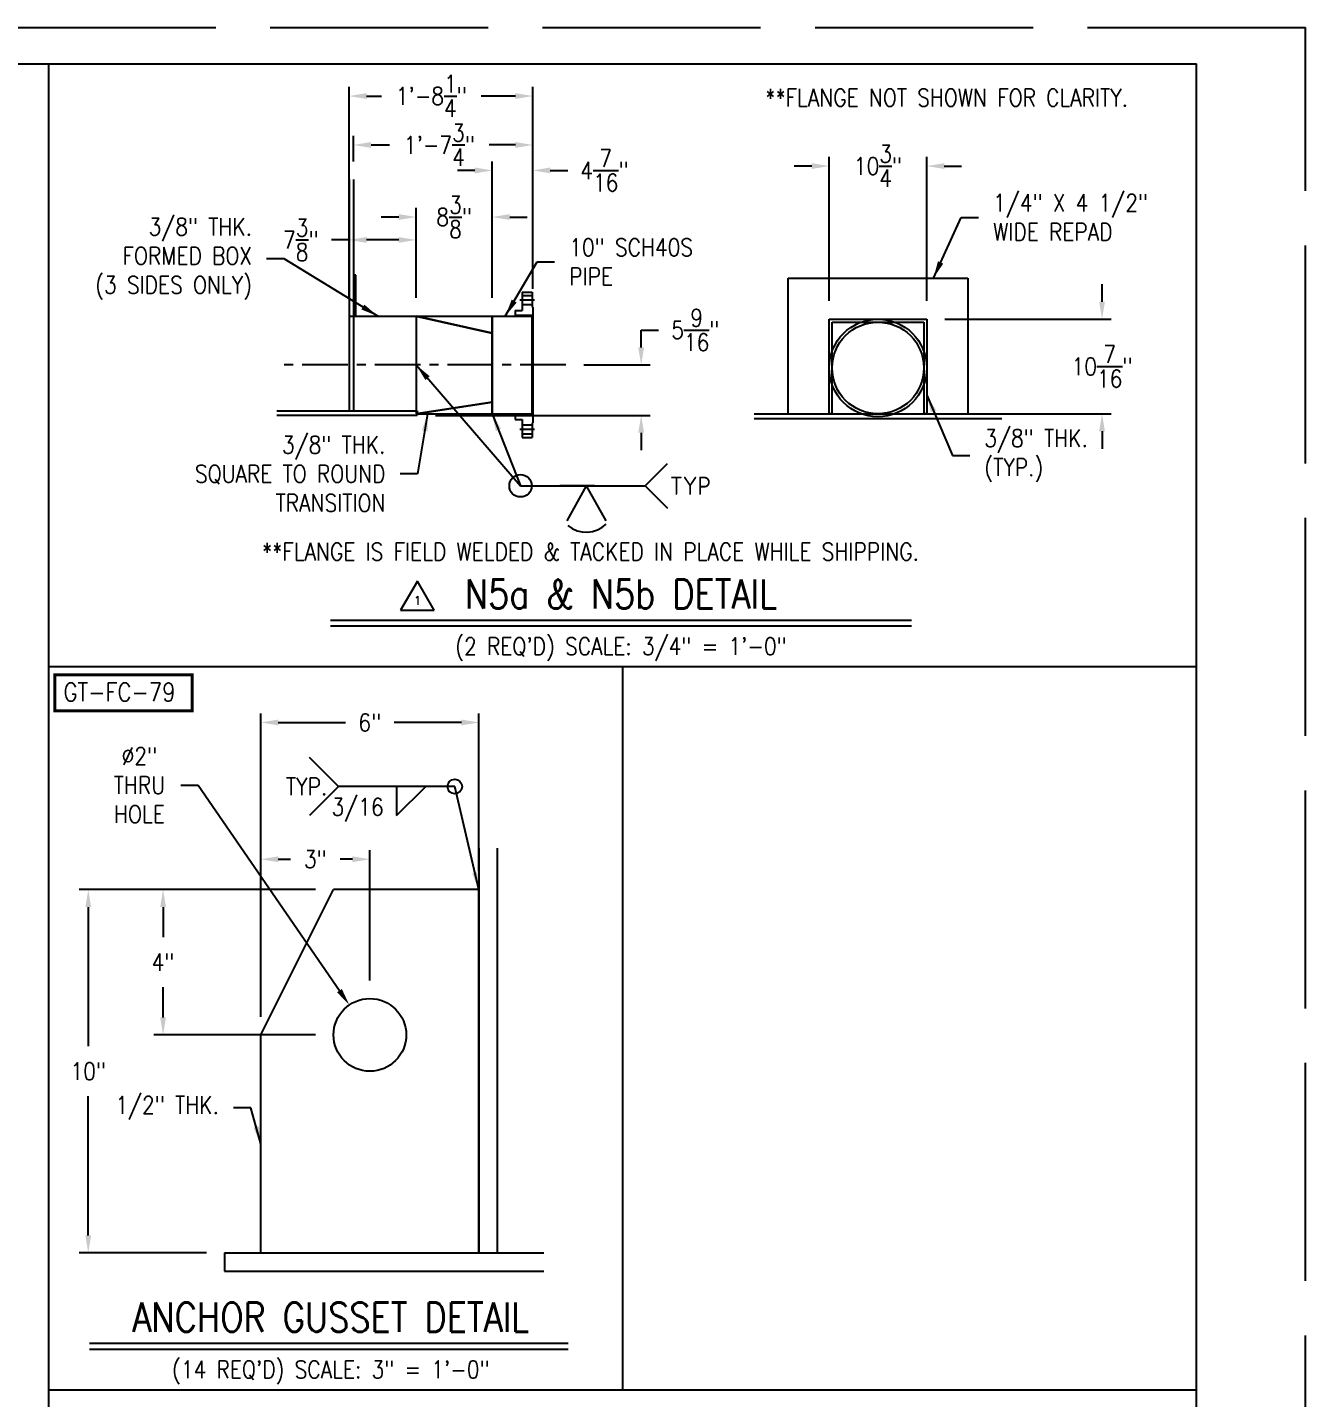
# Model space of a CAD drawing. Extents: x -36 to 1116, y 36 to 900.
# Drawn here: x 693.8 to 1116, y 447.4 to 900 of the extents above; entities that cross this region are included whole.
import ezdxf
from ezdxf.enums import TextEntityAlignment as Align

# ---------------------------------------------------------------- set-up
doc = ezdxf.new("R2010")
doc.units = 0
doc.header["$LTSCALE"] = 12
doc.header["$MEASUREMENT"] = 0
doc.header["$PDMODE"] = 33
doc.header["$PDSIZE"] = -0.5
doc.linetypes.add('AM_ISO02W050', pattern=[7.5, 6, -1.5])
doc.linetypes.add('CENTER', pattern=[2, 1.25, -0.25, 0.25, -0.25])
doc.layers.get('0').update_dxf_attribs({"linetype": 'CONTINUOUS'})
doc.layers.get('Defpoints').update_dxf_attribs({"linetype": 'CONTINUOUS'})
for name, color, linetype in [('10 PIPE', 7, 'CONTINUOUS'), ('10-150-RFSO', 14, 'CONTINUOUS'), ('CENTER', 6, 'CENTER'), ('COVER', 3, 'CONTINUOUS'), ('DIM', 1, 'CONTINUOUS'), ('EXTERNALS', 3, 'CONTINUOUS'), ('REPAD', 7, 'CONTINUOUS'), ('SHELL', 40, 'CONTINUOUS'), ('TEXT', 4, 'CONTINUOUS')]:
    doc.layers.add(name, color=color, linetype=linetype)
doc.layers.add('AM_0', color=7, linetype='CONTINUOUS', lineweight=30)
doc.styles.add('ISOCP', font='ISOCP.SHX')
doc.styles.add('ROMANS', font='ROMANS.shx', dxfattribs={"width": 0.85, "height": 5.76})
doc.styles.get("Standard").update_dxf_attribs({"font": 'sanss___.ttf'})
doc.dimstyles.get("Standard").update_dxf_attribs({"dimtxt": 0.18, "dimasz": 0.18, "dimexe": 0.18, "dimexo": 0.0625, "dimgap": 0.09, "dimtad": 0, "dimtih": 1, "dimtoh": 1, "dimdec": 4, "dimzin": 0, "dimdsep": 46, "dimtxsty": 'Standard', "dimcen": 0.09, "dimadec": 0, "dimazin": 0, "dimtfac": 1, "dimtdec": 4, "dimtofl": 0, "dimtmove": 0, "dimatfit": 3, "dimfxl": 1, "dimtolj": 1, "dimtzin": 0, "dimarcsym": 0})

# ---------------------------------------------------------------- blocks, each defined once
blk = doc.blocks.new('*D209')
at = {"layer": 'Defpoints', "color": 0, "transparency": 16777216}
for p in [(860.77, 877.33), (860.77, 807.64), (800.06, 804.64)]:
    blk.add_point(p, dxfattribs=at)
at = {"layer": 'DIM', "color": 0, "lineweight": -2, "transparency": 16777216}
for p, q in [((800.06, 810.64), (800.06, 880.33)), ((860.77, 813.64), (860.77, 880.33)), ((805.82, 877.33), (810.78, 877.33)), ((855.01, 877.33), (843.69, 877.33))]:
    blk.add_line(p, q, dxfattribs=at)
at = {"layer": 'DIM', "color": 0, "transparency": 16777216}
for points in [[(805.82, 878.29), (805.82, 876.37), (800.06, 877.33)], [(855.01, 878.29), (855.01, 876.37), (860.77, 877.33)]]:
    blk.add_solid(points, dxfattribs=at)
at = {"layer": 'DIM', "color": 0, "transparency": 16777216, "insert": (827.24, 877.33), "char_height": 5.76, "attachment_point": 5, "style": 'ROMANS'}
blk.add_mtext('\\A1;1\'-8{\\H1x;\\S1/4;}"', dxfattribs=at)
blk = doc.blocks.new('*D210')
at = {"layer": 'Defpoints', "color": 0, "transparency": 16777216}
for p in [(871.6, 788.52), (896.54, 788.52), (822.56, 771.87)]:
    blk.add_point(p, dxfattribs=at)
at = {"layer": 'DIM', "color": 0, "lineweight": -2, "transparency": 16777216}
for p, q in [((896.54, 794.28), (896.54, 800.04)), ((896.54, 800.04), (902.3, 800.04)), ((877.6, 788.52), (899.54, 788.52)), ((828.56, 771.87), (899.54, 771.87)), ((896.54, 766.11), (896.54, 760.35))]:
    blk.add_line(p, q, dxfattribs=at)
at = {"layer": 'DIM', "color": 0, "transparency": 16777216}
for points in [[(895.58, 794.28), (897.5, 794.28), (896.54, 788.52)], [(895.58, 766.11), (897.5, 766.11), (896.54, 771.87)]]:
    blk.add_solid(points, dxfattribs=at)
at = {"layer": 'DIM', "color": 0, "transparency": 16777216, "insert": (914.44, 800.04), "char_height": 5.76, "attachment_point": 5, "style": 'ROMANS'}
blk.add_mtext('\\A1;5{\\H1x;\\S9/16;}"', dxfattribs=at)
blk = doc.blocks.new('*D211')
at = {"layer": 'Defpoints', "color": 0, "transparency": 16777216}
for p in [(860.77, 861.17), (801.56, 849.74), (860.77, 807.64)]:
    blk.add_point(p, dxfattribs=at)
at = {"layer": 'DIM', "color": 0, "lineweight": -2, "transparency": 16777216}
for p, q in [((801.56, 855.74), (801.56, 864.17)), ((807.32, 861.17), (813.45, 861.17)), ((855.01, 861.17), (846.36, 861.17)), ((860.77, 813.64), (860.77, 864.17))]:
    blk.add_line(p, q, dxfattribs=at)
at = {"layer": 'DIM', "color": 0, "transparency": 16777216}
for points in [[(807.32, 862.13), (807.32, 860.21), (801.56, 861.17)], [(855.01, 862.13), (855.01, 860.21), (860.77, 861.17)]]:
    blk.add_solid(points, dxfattribs=at)
at = {"layer": 'DIM', "color": 0, "transparency": 16777216, "insert": (829.9, 861.17), "char_height": 5.76, "attachment_point": 5, "style": 'ROMANS'}
blk.add_mtext('\\A1;1\'-7{\\H1x;\\S3/4;}"', dxfattribs=at)
blk = doc.blocks.new('A$C7f54e743')
at = {"layer": 'COVER'}
for p, q in [((-6, 6), (-4, 10)), ((0, 10), (-4, 10)), ((0, 0), (0, 10)), ((-6, 0), (-6, 6)), ((-6, 0), (0, 0))]:
    blk.add_line(p, q, dxfattribs=at)
blk.add_circle((-3, 6), 1, dxfattribs=at)
blk = doc.blocks.new('*D214')
at = {"layer": 'Defpoints', "color": 0, "transparency": 16777216}
for p in [(842.93, 670.42), (842.93, 615.23), (770.93, 567.23)]:
    blk.add_point(p, dxfattribs=at)
at = {"layer": 'DIM', "color": 0, "lineweight": -2, "transparency": 16777216}
for p, q in [((770.93, 573.23), (770.93, 673.42)), ((776.69, 670.42), (798.87, 670.42)), ((837.17, 670.42), (814.99, 670.42)), ((842.93, 621.23), (842.93, 673.42))]:
    blk.add_line(p, q, dxfattribs=at)
at = {"layer": 'DIM', "color": 0, "transparency": 16777216}
for points in [[(776.69, 671.38), (776.69, 669.46), (770.93, 670.42)], [(837.17, 671.38), (837.17, 669.46), (842.93, 670.42)]]:
    blk.add_solid(points, dxfattribs=at)
at = {"layer": 'DIM', "color": 0, "transparency": 16777216, "insert": (806.93, 670.42), "char_height": 5.76, "attachment_point": 5, "style": 'ROMANS'}
blk.add_mtext('\\A1;6"', dxfattribs=at)
blk = doc.blocks.new('*D215')
at = {"layer": 'Defpoints', "color": 0, "transparency": 16777216}
for p in [(794.93, 615.23), (713.92, 495.23), (758.93, 495.23)]:
    blk.add_point(p, dxfattribs=at)
at = {"layer": 'DIM', "color": 0, "lineweight": -2, "transparency": 16777216}
for p, q in [((788.93, 615.23), (710.92, 615.23)), ((713.92, 609.47), (713.92, 563.46)), ((713.92, 500.99), (713.92, 547)), ((752.93, 495.23), (710.92, 495.23))]:
    blk.add_line(p, q, dxfattribs=at)
at = {"layer": 'DIM', "color": 0, "transparency": 16777216}
for points in [[(712.96, 609.47), (714.88, 609.47), (713.92, 615.23)], [(712.96, 500.99), (714.88, 500.99), (713.92, 495.23)]]:
    blk.add_solid(points, dxfattribs=at)
at = {"layer": 'DIM', "color": 0, "transparency": 16777216, "insert": (713.92, 555.23), "char_height": 5.76, "attachment_point": 5, "style": 'ROMANS'}
blk.add_mtext('\\A1;10"', dxfattribs=at)
blk = doc.blocks.new('*D216')
at = {"layer": 'Defpoints', "color": 0, "transparency": 16777216}
for p in [(806.93, 625.25), (806.93, 579.23), (770.93, 567.23)]:
    blk.add_point(p, dxfattribs=at)
at = {"layer": 'DIM', "color": 0, "lineweight": -2, "transparency": 16777216}
for p, q in [((770.93, 573.23), (770.93, 628.25)), ((776.69, 625.25), (780.75, 625.25)), ((801.17, 625.25), (797.11, 625.25)), ((806.93, 585.23), (806.93, 628.25))]:
    blk.add_line(p, q, dxfattribs=at)
at = {"layer": 'DIM', "color": 0, "transparency": 16777216}
for points in [[(776.69, 626.21), (776.69, 624.29), (770.93, 625.25)], [(801.17, 626.21), (801.17, 624.29), (806.93, 625.25)]]:
    blk.add_solid(points, dxfattribs=at)
at = {"layer": 'DIM', "color": 0, "transparency": 16777216, "insert": (788.93, 625.25), "char_height": 5.76, "attachment_point": 5, "style": 'ROMANS'}
blk.add_mtext('\\A1;3"', dxfattribs=at)
blk = doc.blocks.new('*D217')
at = {"layer": 'Defpoints', "color": 0, "transparency": 16777216}
for p in [(794.93, 615.23), (738.63, 567.23), (794.93, 567.23)]:
    blk.add_point(p, dxfattribs=at)
at = {"layer": 'DIM', "color": 0, "lineweight": -2, "transparency": 16777216}
for p, q in [((788.93, 615.23), (735.63, 615.23)), ((738.63, 609.47), (738.63, 599.46)), ((738.63, 572.99), (738.63, 583)), ((788.93, 567.23), (735.63, 567.23))]:
    blk.add_line(p, q, dxfattribs=at)
at = {"layer": 'DIM', "color": 0, "transparency": 16777216}
for points in [[(737.67, 609.47), (739.59, 609.47), (738.63, 615.23)], [(737.67, 572.99), (739.59, 572.99), (738.63, 567.23)]]:
    blk.add_solid(points, dxfattribs=at)
at = {"layer": 'DIM', "color": 0, "transparency": 16777216, "insert": (738.63, 591.23), "char_height": 5.76, "attachment_point": 5, "style": 'ROMANS'}
blk.add_mtext('\\A1;4"', dxfattribs=at)
blk = doc.blocks.new('*D218')
at = {"layer": 'Defpoints', "color": 0, "transparency": 16777216}
for p in [(800.14, 577.12), (813.73, 557.34)]:
    blk.add_point(p, dxfattribs=at)
at = {"layer": 'DIM', "color": 0, "lineweight": -2, "transparency": 16777216}
for p, q in [((744.49, 649.73), (750.25, 649.73)), ((750.25, 649.73), (796.87, 581.87))]:
    blk.add_line(p, q, dxfattribs=at)
at = {"layer": 'DIM', "color": 0, "transparency": 16777216}
blk.add_solid([(797.67, 582.41), (796.08, 581.33), (800.14, 577.12)], dxfattribs=at)
at = {"layer": 'DIM', "color": 0, "transparency": 16777216, "insert": (730.83, 649.73), "char_height": 5.76, "attachment_point": 5, "style": 'ROMANS'}
blk.add_mtext('\\A1;∅2"\\PTHRU\\PHOLE', dxfattribs=at)
blk = doc.blocks.new('*D240')
at = {"layer": 'Defpoints', "color": 0, "transparency": 16777216}
for p in [(847.36, 852.76), (860.77, 807.64), (847.36, 804.64)]:
    blk.add_point(p, dxfattribs=at)
at = {"layer": 'DIM', "color": 0, "lineweight": -2, "transparency": 16777216}
for p, q in [((847.36, 810.64), (847.36, 855.76)), ((860.77, 813.64), (860.77, 855.76)), ((841.6, 852.76), (835.84, 852.76)), ((866.53, 852.76), (872.29, 852.76))]:
    blk.add_line(p, q, dxfattribs=at)
at = {"layer": 'DIM', "color": 0, "transparency": 16777216}
for points in [[(841.6, 853.72), (841.6, 851.8), (847.36, 852.76)], [(866.53, 853.72), (866.53, 851.8), (860.77, 852.76)]]:
    blk.add_solid(points, dxfattribs=at)
at = {"layer": 'DIM', "color": 0, "transparency": 16777216, "insert": (884.43, 852.76), "char_height": 5.76, "attachment_point": 5, "style": 'ROMANS'}
blk.add_mtext('\\A1;4{\\H1x;\\S7/16;}"', dxfattribs=at)
blk = doc.blocks.new('*D241')
at = {"layer": 'Defpoints', "color": 0, "transparency": 16777216}
for p in [(822.22, 837.37), (822.22, 804.64), (847.36, 804.64)]:
    blk.add_point(p, dxfattribs=at)
at = {"layer": 'DIM', "color": 0, "lineweight": -2, "transparency": 16777216}
for p, q in [((816.46, 837.37), (810.7, 837.37)), ((822.22, 810.64), (822.22, 840.37)), ((847.36, 810.64), (847.36, 840.37)), ((853.12, 837.37), (858.88, 837.37))]:
    blk.add_line(p, q, dxfattribs=at)
at = {"layer": 'DIM', "color": 0, "transparency": 16777216}
for points in [[(816.46, 838.33), (816.46, 836.41), (822.22, 837.37)], [(853.12, 838.33), (853.12, 836.41), (847.36, 837.37)]]:
    blk.add_solid(points, dxfattribs=at)
at = {"layer": 'DIM', "color": 0, "transparency": 16777216, "insert": (834.79, 837.37), "char_height": 5.76, "attachment_point": 5, "style": 'ROMANS'}
blk.add_mtext('\\A1;8{\\H1x;\\S3/8;}"', dxfattribs=at)
blk = doc.blocks.new('*D242')
at = {"layer": 'Defpoints', "color": 0, "transparency": 16777216}
for p in [(800.06, 829.8), (800.06, 804.64), (822.22, 804.64)]:
    blk.add_point(p, dxfattribs=at)
at = {"layer": 'DIM', "color": 0, "lineweight": -2, "transparency": 16777216}
for p, q in [((800.06, 810.64), (800.06, 832.8)), ((822.22, 810.64), (822.22, 832.8)), ((800.06, 829.8), (794.3, 829.8)), ((816.46, 829.8), (805.82, 829.8))]:
    blk.add_line(p, q, dxfattribs=at)
at = {"layer": 'DIM', "color": 0, "transparency": 16777216}
for points in [[(805.82, 830.76), (805.82, 828.84), (800.06, 829.8)], [(816.46, 830.76), (816.46, 828.84), (822.22, 829.8)]]:
    blk.add_solid(points, dxfattribs=at)
at = {"layer": 'DIM', "color": 0, "transparency": 16777216, "insert": (784.14, 829.8), "char_height": 5.76, "attachment_point": 5, "style": 'ROMANS'}
blk.add_mtext('\\A1;7{\\H1x;\\S3/8;}"', dxfattribs=at)
blk = doc.blocks.new('*D243')
at = {"layer": 'Defpoints', "color": 0, "transparency": 16777216}
for p in [(990.88, 854.2), (958.63, 803.64), (990.88, 803.64)]:
    blk.add_point(p, dxfattribs=at)
at = {"layer": 'DIM', "color": 0, "lineweight": -2, "transparency": 16777216}
for p, q in [((958.63, 809.64), (958.63, 857.2)), ((990.88, 809.64), (990.88, 857.2)), ((952.87, 854.2), (947.11, 854.2)), ((996.64, 854.2), (1002.4, 854.2))]:
    blk.add_line(p, q, dxfattribs=at)
at = {"layer": 'DIM', "color": 0, "transparency": 16777216}
for points in [[(952.87, 855.16), (952.87, 853.24), (958.63, 854.2)], [(996.64, 855.16), (996.64, 853.24), (990.88, 854.2)]]:
    blk.add_solid(points, dxfattribs=at)
at = {"layer": 'DIM', "color": 0, "transparency": 16777216, "insert": (974.76, 854.2), "char_height": 5.76, "attachment_point": 5, "style": 'ROMANS'}
blk.add_mtext('\\A1;10{\\H1x;\\S3/4;}"', dxfattribs=at)
blk = doc.blocks.new('*D244')
at = {"layer": 'Defpoints', "color": 0, "transparency": 16777216}
for p in [(990.88, 803.64), (990.88, 772.37), (1048.77, 772.37)]:
    blk.add_point(p, dxfattribs=at)
at = {"layer": 'DIM', "color": 0, "lineweight": -2, "transparency": 16777216}
for p, q in [((1048.77, 809.4), (1048.77, 815.16)), ((996.88, 803.64), (1051.77, 803.64)), ((996.88, 772.37), (1051.77, 772.37)), ((1048.77, 766.61), (1048.77, 760.85))]:
    blk.add_line(p, q, dxfattribs=at)
at = {"layer": 'DIM', "color": 0, "transparency": 16777216}
for points in [[(1047.81, 809.4), (1049.73, 809.4), (1048.77, 803.64)], [(1047.81, 766.61), (1049.73, 766.61), (1048.77, 772.37)]]:
    blk.add_solid(points, dxfattribs=at)
at = {"layer": 'DIM', "color": 0, "transparency": 16777216, "insert": (1048.77, 788.01), "char_height": 5.76, "attachment_point": 5, "style": 'ROMANS'}
blk.add_mtext('\\A1;10{\\H1x;\\S7/16;}"', dxfattribs=at)

msp = doc.modelspace()

# ---------------------------------------------------------------- linework, layer by layer
for p, q in [((-24, 888), (1080, 888)), ((700.83486, 888), (700.83486, 72)), ((1080, 72), (1080, 888)), ((700.83486, 688.87632), (1080, 688.87632)), ((890.41743, 688.87632), (890.41743, 450)), ((700.83486, 450), (1080, 450))]:
    msp.add_line(p, q)
at = {"layer": '10 PIPE'}
for p, q in [((822.22342, 804.64179), (860.39534, 804.64179)), ((822.22348, 804.64179), (822.22348, 772.39179)), ((860.39534, 804.64179), (860.39534, 772.39179)), ((822.22348, 772.39179), (860.39534, 772.39179))]:
    msp.add_line(p, q, dxfattribs=at)
for radius in [16.125, 15.1455]:
    msp.add_circle((974.75914, 787.51665), radius, dxfattribs=at)
at = {"layer": '10-150-RFSO'}
for p, q in [((857.20784, 812.51679), (857.20784, 806.51679)), ((857.20784, 812.51679), (860.58284, 812.51679)), ((860.58284, 811.39179), (857.20784, 811.39179)), ((860.58284, 812.51679), (860.58284, 807.64179)), ((854.95784, 806.51679), (857.20784, 806.51679)), ((854.95784, 806.51679), (854.95784, 804.64179)), ((860.58284, 808.39179), (857.20784, 808.39179)), ((860.58284, 807.64179), (860.77034, 807.64179)), ((860.77034, 807.64179), (860.77034, 769.39179)), ((860.77034, 804.83679), (854.95784, 804.83679)), ((854.95784, 772.39179), (854.95784, 770.51679)), ((860.77034, 772.19679), (854.95784, 772.19679)), ((854.95784, 770.51679), (857.20784, 770.51679)), ((857.20784, 770.51679), (857.20784, 764.51679)), ((860.58284, 769.39179), (860.58284, 764.51679)), ((860.58284, 769.39179), (860.77034, 769.39179)), ((860.58284, 768.64179), (857.20784, 768.64179)), ((860.58284, 765.64179), (857.20784, 765.64179)), ((857.20784, 764.51679), (860.58284, 764.51679))]:
    msp.add_line(p, q, dxfattribs=at)
at = {"layer": 'AM_0'}
for p, q in [((847.3526, 799.0256), (822.22342, 804.64181)), ((847.29396, 772.3918), (847.36496, 804.6418)), ((822.22348, 772.39182), (847.30239, 776.22146))]:
    msp.add_line(p, q, dxfattribs=at)
at = {"layer": 'CENTER'}
for p, q in [((861.32686, 809.89179), (856.46383, 809.89179)), ((871.60442, 788.51679), (776.15908, 788.51679)), ((861.32686, 767.14179), (856.46383, 767.14179))]:
    msp.add_line(p, q, dxfattribs=at)
at = {"layer": 'Defpoints', "linetype": 'AM_ISO02W050'}
for p in [(-36, 900), (1116, 36)]:
    msp.add_line(p, (1116, 900), dxfattribs=at)
at = {"layer": 'DIM', "linetype": 'Continuous'}
for p, q in [((897.83216, 748.59395), (905.20496, 755.96675)), ((856.70179, 748.59395), (897.83216, 748.59395)), ((881.17556, 748.59395), (869.65556, 748.59395)), ((872.07053, 737.07395), (878.50367, 748.59395)), ((884.9368, 737.07395), (878.50367, 748.59395)), ((897.83216, 748.59395), (905.20496, 741.22115))]:
    msp.add_line(p, q, dxfattribs=at)
at = {"layer": 'DIM'}
for p, q in [((793.88409, 704.23632), (985.88409, 704.23632)), ((793.88409, 702.31632), (985.88409, 702.31632)), ((796.56479, 649.24857), (786.96479, 658.84857)), ((796.56479, 649.24857), (786.96479, 639.64857)), ((834.96479, 649.24857), (796.56479, 649.24857)), ((815.76479, 639.64857), (825.36479, 649.24857)), ((815.76479, 649.24857), (815.76479, 639.64857)), ((714.30704, 465.36), (872.48198, 465.36)), ((714.30704, 463.44), (872.48198, 463.44))]:
    msp.add_line(p, q, dxfattribs=at)
at = {"layer": 'DIM', "linetype": 'Continuous'}
msp.add_circle((856.70179, 748.59395), 3.6839, dxfattribs=at)
at = {"layer": 'DIM'}
msp.add_circle((834.96479, 649.24857), 2.4, dxfattribs=at)
at = {"layer": 'DIM', "linetype": 'Continuous'}
msp.add_arc((878.36156, 742.69998), 9.44307, 230.0490708, 314.5560947, dxfattribs=at)
at = {"layer": 'EXTERNALS'}
for p, q in [((800.06479, 804.64179), (822.22342, 804.64179)), ((958.63414, 803.64165), (990.88414, 803.64165)), ((958.63414, 772.37115), (958.63414, 803.64165)), ((959.61364, 802.66215), (989.90464, 802.66215)), ((959.61364, 772.37115), (959.61364, 802.66215)), ((989.90464, 802.66215), (989.90464, 772.37115)), ((990.88414, 803.64165), (990.88414, 772.37115)), ((959.61364, 772.37115), (958.63414, 772.37115)), ((990.88414, 772.37115), (989.90464, 772.37115))]:
    msp.add_line(p, q, dxfattribs=at)
at = {"layer": 'REPAD'}
for p, q in [((802.31479, 818.14179), (801.56479, 818.14179)), ((802.31479, 804.64179), (802.31479, 818.14179)), ((945.13414, 772.37115), (945.13414, 817.14165)), ((945.13414, 817.14165), (1004.38414, 817.14165)), ((1004.38414, 817.14165), (1004.38414, 772.37115))]:
    msp.add_line(p, q, dxfattribs=at)
at = {"layer": 'SHELL'}
for p, q in [((800.06479, 849.74142), (800.06479, 773.37129)), ((801.56479, 849.74142), (801.56479, 773.37129)), ((800.06479, 833.18648), (800.06479, 804.64179)), ((801.56479, 833.18648), (801.56479, 804.64179)), ((776.15908, 773.37129), (822.56479, 773.37129)), ((776.15908, 771.87129), (822.56479, 771.87129)), ((822.56479, 773.37129), (822.56479, 771.87129)), ((822.56479, 773.37129), (822.56479, 771.87129)), ((933.84129, 770.87115), (1015.67698, 770.87115)), ((933.86879, 772.37115), (1015.64948, 772.37115)), ((842.93064, 628.87258), (842.93064, 495.23269)), ((848.93064, 628.87258), (848.93064, 495.23269)), ((758.93064, 495.23269), (864.34158, 495.23269)), ((758.93064, 495.23269), (758.93064, 489.23269)), ((758.93064, 489.23269), (864.34158, 489.23269))]:
    msp.add_line(p, q, dxfattribs=at)
at = {"layer": 'TEXT'}
for p, q in [((822.63658, 717.09827), (817.09401, 707.49827)), ((828.17914, 707.49827), (822.63658, 717.09827)), ((817.09401, 707.49827), (828.17914, 707.49827))]:
    msp.add_line(p, q, dxfattribs=at)
at = {"layer": 'TEXT', "const_width": 0.96}
msp.add_lwpolyline([(702.91093, 686.19231), (702.91093, 674.28555), (748.23018, 674.28555), (748.23018, 686.19231)], close=True, dxfattribs=at)

# ---------------------------------------------------------------- block references
at = {"layer": 'COVER', "xscale": 12, "yscale": 12, "zscale": 12}
msp.add_blockref('A$C7f54e743', (842.93064, 495.23269), dxfattribs=at)

# ---------------------------------------------------------------- texts
at = {"layer": 'DIM', "style": 'ROMANS', "width": 0.85}
for s, height, p in [('**FLANGE NOT SHOWN FOR CLARITY.', 5.76, (997.46311, 873.91215)), ('**FLANGE IS FIELD WELDED & TACKED IN PLACE WHILE SHIPPING.', 5.76, (879.8121, 723.95634)), ('N5a & N5b DETAIL', 9.6, (889.88409, 708.07632)), ('(2 REQ\'D) SCALE: 3/4" = 1\'-0"', 5.76, (889.88409, 692.71632)), ('ANCHOR GUSSET DETAIL', 9.6, (794.04919, 469.2)), ('(14 REQ\'D) SCALE: 3" = 1\'-0"', 5.76, (794.04919, 453.84))]:
    msp.add_text(s, height=height, dxfattribs=at).set_placement(p, align=Align.CENTER)
msp.add_text('TYP.', height=5.76, dxfattribs=at).set_placement((786.04738, 649.24857), align=Align.MIDDLE_CENTER)
msp.add_text('3/16', height=5.76, dxfattribs=at).set_placement((794.26079, 639.64857))
at = {"layer": 'DIM'}
for s, insert, char_height, attachment_point, style in [('1/4" X 4 1/2"\\PWIDE REPAD', (1012.79381, 837.25227), 5.76, 4, 'ROMANS'), ('3/8" THK.\\PFORMED BOX\\P(3 SIDES ONLY)', (768.03956, 823.59108), 5.76, 6, 'ROMANS'), ('10" SCH40S\\PPIPE', (872.77023, 822.54273), 5.76, 4, 'ROMANS'), ('3/8" THK.\\PSQUARE TO ROUND\\PTRANSITION', (812.09578, 752.53546), 5.76, 6, 'ROMANS'), ('3/8" THK.\\P(TYP.)', (1009.88398, 758.55387), 5.76, 4, 'ROMANS'), ('TYP', (906.04072, 748.59395), 6, 4, 'ISOCP'), ('1/2" THK.', (757.06868, 543.13306), 5.76, 6, 'ROMANS')]:
    msp.add_mtext(s, dxfattribs=dict(at, insert=insert, char_height=char_height, attachment_point=attachment_point, style=style))
at = {"layer": 'TEXT', "style": 'ROMANS', "width": 0.85}
msp.add_text('1', height=2.88, dxfattribs=at).set_placement((822.63658, 710.69827), align=Align.MIDDLE_CENTER)
at = {"layer": 'TEXT', "insert": (705.7477, 683.47626), "char_height": 6.048, "width": 117.1626667, "attachment_point": 1, "style": 'ROMANS'}
msp.add_mtext('GT-FC-79', dxfattribs=at)

# ---------------------------------------------------------------- dimensions: what is measured, and where the dimension line sits
at = {"layer": 'DIM'}
for base, p1, p2, override, picture, middle in [((860.77034, 877.33312), (800.06479, 804.64179), (860.77034, 807.64179), {"dimscale": 48, "dimtxt": 5.76, "dimasz": 0.12, "dimexe": 0.0625, "dimexo": 0.125, "dimgap": 0.1, "dimlfac": 0.333333, "dimzin": 3, "dimlunit": 4, "dimpost": '\\X', "dimtxsty": 'ROMANS', "dimcen": 0}, '*D209', (827.23543, 877.33312)), ((860.77034, 861.16523), (801.56479, 849.74142), (860.77034, 807.64179), {"dimscale": 48, "dimtxt": 5.76, "dimasz": 0.12, "dimexe": 0.0625, "dimexo": 0.125, "dimgap": 0.1, "dimlfac": 0.333333, "dimzin": 3, "dimlunit": 4, "dimpost": '\\X', "dimtxsty": 'ROMANS', "dimcen": 0}, '*D211', (829.90388, 861.16523)), ((847.36496, 852.76393), (860.77034, 807.64179), (847.36496, 804.6418), {"dimscale": 48, "dimtxt": 5.76, "dimasz": 0.12, "dimexe": 0.0625, "dimexo": 0.125, "dimgap": 0.1, "dimlfac": 0.333333, "dimzin": 3, "dimlunit": 4, "dimpost": '\\X', "dimtxsty": 'ROMANS', "dimcen": 0}, '*D240', (884.43434, 852.76393)), ((822.22348, 837.36715), (847.36496, 804.6418), (822.22348, 804.64179), {"dimscale": 48, "dimtxt": 5.76, "dimasz": 0.12, "dimexe": 0.0625, "dimexo": 0.125, "dimgap": 0.1, "dimlfac": 0.333333, "dimzin": 3, "dimlunit": 4, "dimpost": '\\X', "dimtxsty": 'ROMANS', "dimcen": 0}, '*D241', (834.79422, 837.36715)), ((800.06479, 829.80381), (822.22342, 804.64181), (800.06479, 804.64179), {"dimscale": 48, "dimtxt": 5.76, "dimasz": 0.12, "dimexe": 0.0625, "dimexo": 0.125, "dimgap": 0.1, "dimlfac": 0.333333, "dimzin": 3, "dimlunit": 4, "dimpost": '\\X', "dimtxsty": 'ROMANS', "dimcen": 0}, '*D242', (784.14251, 829.80381)), ((806.93064, 625.25376), (770.93064, 567.23269), (806.93064, 579.23269), {"dimscale": 48, "dimtxt": 5.76, "dimasz": 0.12, "dimexe": 0.0625, "dimexo": 0.125, "dimgap": 0.1, "dimlfac": 0.083333, "dimzin": 3, "dimlunit": 4, "dimpost": '\\X', "dimtxsty": 'ROMANS', "dimcen": 0}, '*D216', (788.93064, 625.25376))]:
    dim = msp.add_linear_dim(base=base, p1=p1, p2=p2, dimstyle='Standard', override=override, dxfattribs=at)
    dim.commit()
    dim.dimension.update_dxf_attribs({"geometry": picture, "text_midpoint": middle, "dimtype": 160})
for base, p1, p2, override, picture, middle in [((990.88414, 854.20324), (958.63414, 803.64165), (990.88414, 803.64165), {"dimscale": 48, "dimtxt": 5.76, "dimasz": 0.12, "dimexe": 0.0625, "dimexo": 0.125, "dimgap": 0.1, "dimlfac": 0.333333, "dimzin": 3, "dimlunit": 4, "dimpost": '\\X', "dimtxsty": 'ROMANS', "dimcen": 0}, '*D243', (974.75914, 854.20324)), ((842.93064, 670.42173), (770.93064, 567.23269), (842.93064, 615.23269), {"dimscale": 48, "dimtxt": 5.76, "dimasz": 0.12, "dimexe": 0.0625, "dimexo": 0.125, "dimgap": 0.1, "dimlfac": 0.083333, "dimzin": 3, "dimlunit": 4, "dimpost": '\\X', "dimtxsty": 'ROMANS', "dimcen": 0}, '*D214', (806.93064, 670.42173))]:
    dim = msp.add_linear_dim(base=base, p1=p1, p2=p2, dimstyle='Standard', override=override, dxfattribs=at)
    dim.commit()
    dim.dimension.update_dxf_attribs({"geometry": picture, "text_midpoint": middle})
for base, p1, p2, override, picture, middle in [((1048.76977, 772.37115), (990.88414, 803.64165), (990.88414, 772.37115), {"dimscale": 48, "dimtxt": 5.76, "dimasz": 0.12, "dimexe": 0.0625, "dimexo": 0.125, "dimgap": 0.1, "dimlfac": 0.333333, "dimzin": 3, "dimlunit": 4, "dimpost": '\\X', "dimtxsty": 'ROMANS', "dimcen": 0}, '*D244', (1048.76977, 788.0064)), ((896.53592, 788.51679), (822.56479, 771.87129), (871.60442, 788.51679), {"dimscale": 48, "dimtxt": 5.76, "dimasz": 0.12, "dimexe": 0.0625, "dimexo": 0.125, "dimgap": 0.1, "dimlfac": 0.333333, "dimzin": 3, "dimlunit": 4, "dimpost": '\\X', "dimtxsty": 'ROMANS', "dimcen": 0}, '*D210', (914.43992, 800.03679)), ((713.92171, 495.23269), (794.93064, 615.23269), (758.93064, 495.23269), {"dimscale": 48, "dimtxt": 5.76, "dimasz": 0.12, "dimexe": 0.0625, "dimexo": 0.125, "dimgap": 0.1, "dimlfac": 0.083333, "dimzin": 3, "dimlunit": 4, "dimpost": '\\X', "dimtxsty": 'ROMANS', "dimcen": 0}, '*D215', (713.92171, 555.23269)), ((738.6344, 567.23269), (794.93064, 615.23269), (794.93064, 567.23269), {"dimscale": 48, "dimtxt": 5.76, "dimasz": 0.12, "dimexe": 0.0625, "dimexo": 0.125, "dimgap": 0.1, "dimlfac": 0.083333, "dimzin": 3, "dimlunit": 4, "dimpost": '\\X', "dimtxsty": 'ROMANS', "dimcen": 0}, '*D217', (738.6344, 591.23269))]:
    dim = msp.add_linear_dim(base=base, p1=p1, p2=p2, angle=90, dimstyle='Standard', override=override, dxfattribs=at)
    dim.commit()
    dim.dimension.update_dxf_attribs({"geometry": picture, "text_midpoint": middle})
dim = msp.add_diameter_dim_2p(p1=(813.72583, 557.34202), p2=(800.13545, 577.12336), text='<>\\PTHRU\\PHOLE', dimstyle='Standard', override={"dimscale": 48, "dimtxt": 5.76, "dimasz": 0.12, "dimexe": 0.0625, "dimexo": 0.125, "dimgap": 0.1, "dimlfac": 0.083333, "dimzin": 3, "dimlunit": 4, "dimpost": '\\X', "dimtxsty": 'ROMANS', "dimcen": 0}, dxfattribs=at)
dim.commit()
dim.dimension.update_dxf_attribs({"geometry": '*D218', "text_midpoint": (730.83097, 649.73307), "dimtype": 163})

# ---------------------------------------------------------------- leaders
at = {"layer": 'DIM', "annotation_type": 0, "has_hookline": 1}
for points, override, hookline_direction, text_width in [([(993.06113, 817.14165), (1002.23381, 837.25227), (1007.99381, 837.25227)], {"dimscale": 48, "dimtxt": 5.76, "dimasz": 0.12, "dimexe": 0.0625, "dimexo": 0.125, "dimgap": 0.1, "dimlfac": 0.333333, "dimzin": 3, "dimlunit": 4, "dimpost": '\\X', "dimtxsty": 'ROMANS', "dimcen": 0}, 0, 57.58629), ([(809.52213, 804.64179), (778.59956, 823.59108), (772.83956, 823.59108)], {"dimscale": 48, "dimtxt": 5.76, "dimasz": 0.12, "dimexe": 0.0625, "dimexo": 0.125, "dimgap": 0.1, "dimlfac": 0.083333, "dimzin": 3, "dimlunit": 4, "dimpost": '\\X', "dimtxsty": 'ROMANS', "dimcen": 0}, 1, 58.05257), ([(851.67318, 804.64179), (862.21023, 822.54273), (867.97023, 822.54273)], {"dimscale": 48, "dimtxt": 5.76, "dimasz": 0.12, "dimexe": 0.0625, "dimexo": 0.125, "dimgap": 0.1, "dimlfac": 0.333333, "dimzin": 3, "dimlunit": 4, "dimpost": '\\X', "dimtxsty": 'ROMANS', "dimcen": 0}, 0, 44.064), ([(990.88414, 778.50118), (999.32398, 758.55387), (1005.08398, 758.55387)], {"dimscale": 48, "dimtxt": 5.76, "dimasz": 0.12, "dimexe": 0.0625, "dimexo": 0.125, "dimgap": 0.1, "dimlfac": 0.083333, "dimzin": 3, "dimlunit": 4, "dimpost": '\\X', "dimtxsty": 'ROMANS', "dimcen": 0}, 0, 37.06971), ([(826.00968, 772.39179), (822.65578, 752.53546), (816.89578, 752.53546)], {"dimscale": 48, "dimtxt": 5.76, "dimasz": 0.12, "dimexe": 0.0625, "dimexo": 0.125, "dimgap": 0.1, "dimlfac": 0.083333, "dimzin": 3, "dimlunit": 4, "dimpost": '\\X', "dimtxsty": 'ROMANS', "dimcen": 0}, 1, 70.87543), ([(770.93064, 531.23269), (767.62868, 543.13306), (761.86868, 543.13306)], {"dimscale": 48, "dimtxt": 5.76, "dimasz": 0.12, "dimexe": 0.0625, "dimexo": 0.125, "dimgap": 0.1, "dimlfac": 0.083333, "dimzin": 3, "dimlunit": 4, "dimpost": '\\X', "dimtxsty": 'ROMANS', "dimcen": 0}, 1, 36.37029)]:
    msp.add_leader(points, dimstyle='Standard', override=override, dxfattribs=dict(at, hookline_direction=hookline_direction, text_width=text_width))
at = {"layer": 'DIM'}
for points, override in [([(822.22348, 788.51679), (856.70179, 748.59395)], {"dimscale": 48, "dimtxt": 5.76, "dimasz": 0.12, "dimexe": 0.0625, "dimexo": 0.125, "dimgap": 0.1, "dimlfac": 0.083333, "dimzin": 3, "dimlunit": 4, "dimpost": '\\X', "dimtxsty": 'ROMANS', "dimcen": 0}), ([(847.29396, 772.39179), (856.70179, 748.59395)], {"dimscale": 48, "dimtxt": 5.76, "dimasz": 0.12, "dimexe": 0.0625, "dimexo": 0.125, "dimgap": 0.1, "dimlfac": 0.083333, "dimzin": 3, "dimlunit": 4, "dimpost": '\\X', "dimtxsty": 'ROMANS', "dimcen": 0}), ([(842.93064, 615.23269), (834.96479, 649.24857)], {"dimscale": 48, "dimtxt": 5.76, "dimasz": 0.12, "dimexe": 0.0625, "dimexo": 0.125, "dimgap": 0.1, "dimlfac": 0.333333, "dimzin": 3, "dimlunit": 4, "dimpost": '\\X', "dimtxsty": 'ROMANS', "dimcen": 0})]:
    msp.add_leader(points, dimstyle='Standard', override=override, dxfattribs=at)

doc.saveas('drawing.dxf')
